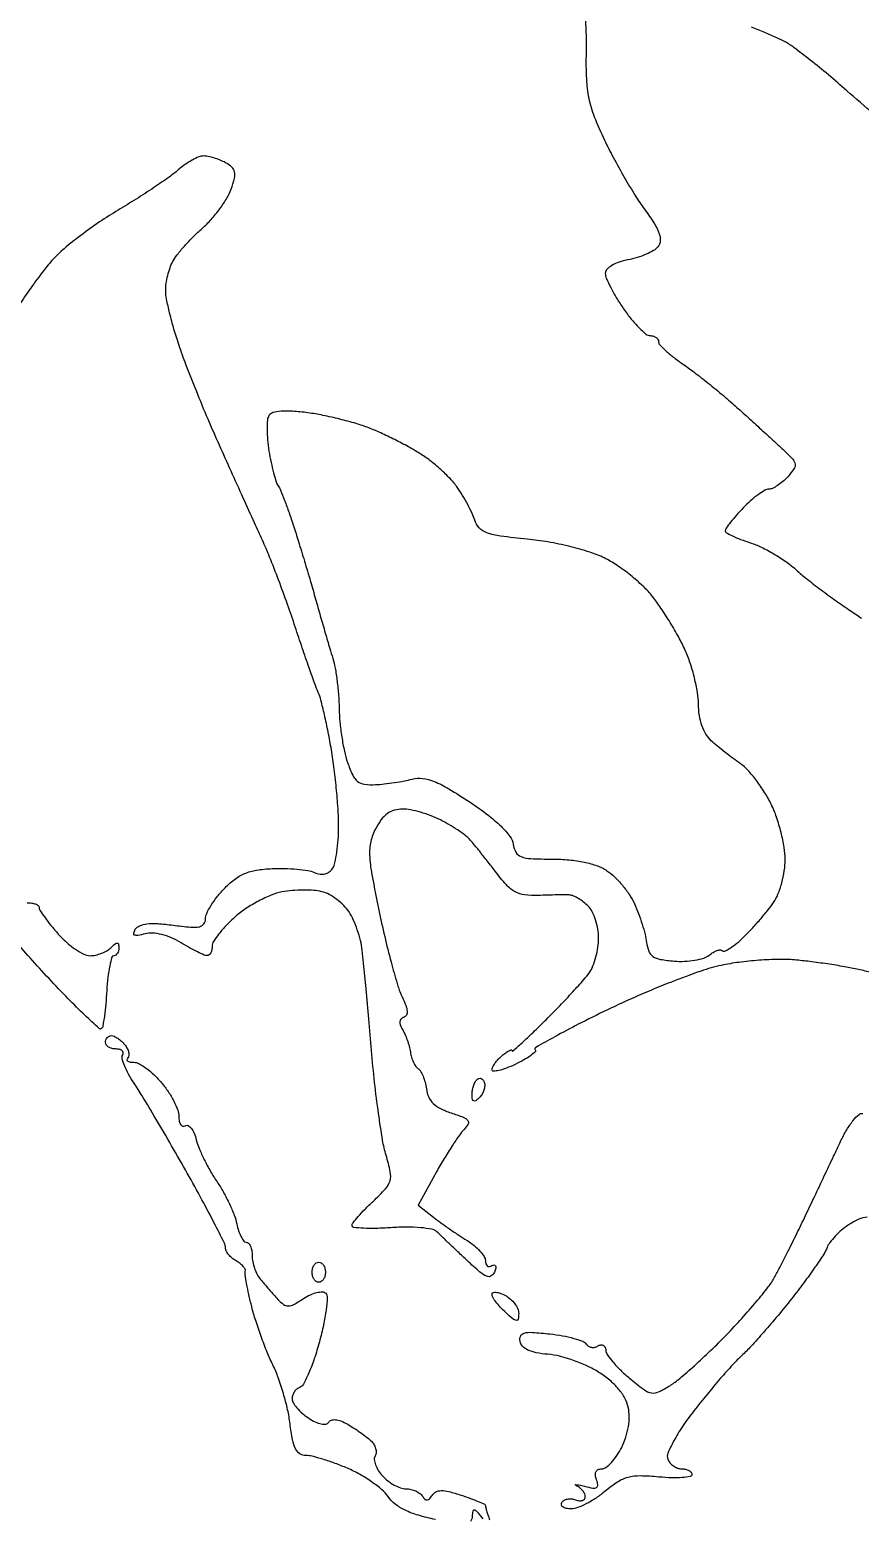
# Model space of a CAD drawing. Extents: x 0 to 102, y 0 to 135.
# Drawn here: x 62.23 to 72.78, y 17.15 to 36.03 of the extents above; entities that cross this region are included whole.
import ezdxf

# ---------------------------------------------------------------- set-up
doc = ezdxf.new("R2010")
doc.units = 0
doc.header["$MEASUREMENT"] = 0

msp = doc.modelspace()

# ---------------------------------------------------------------- linework, layer by layer
for points in [[(38.721393, 0.03235, -0.000006), (40.12148, 0.046691, -0.000009), (41.328361, 0.059018, -0.000002), (42.381032, 0.069746, -0.000306)], [(69.279793, 36.276685, -0.011153), (69.295635, 35.998884, -0.014414), (69.297125, 35.7435, 0.016936), (69.300749, 35.410308, 0.04057), (69.331741, 35.165329, 0.041348), (69.40146, 34.93134, 0.01821), (69.529902, 34.634725, 0.011729), (69.643426, 34.410417, 0.008236), (69.781197, 34.163217, 0.008316), (69.920999, 33.930811, 0.017183), (70.039368, 33.754995, -0.014942), (70.164308, 33.571202, -0.055939), (70.22562, 33.446002, -0.101698), (70.238715, 33.3537, -0.15906), (70.209417, 33.279758, -0.087728), (70.154179, 33.232942, -0.029188), (70.05924, 33.184752, -0.02802), (69.945721, 33.14263, -0.028468), (69.828799, 33.113724, 0.035745), (69.717109, 33.084381, 0.051617), (69.624434, 33.04171, 0.064134), (69.561371, 32.992489, 0.1975), (69.5412, 32.943414, 0.102361), (69.554569, 32.878794, 0.016681), (69.609541, 32.762444, 0.01778), (69.684777, 32.628034, 0.01483), (69.77385, 32.49074, 0.019307), (69.870674, 32.361717, 0.025341), (69.969223, 32.252272, 0.024409), (70.057756, 32.171716, 0.166282), (70.11225, 32.151211, -0.067272), (70.152672, 32.144493, -0.082096), (70.186936, 32.127394, -0.096277), (70.20988, 32.102872, -0.140969), (70.218, 32.074642, 0.192219), (70.233808, 32.035042, 0.017459), (70.311192, 31.959058, 0.020643), (70.413723, 31.872684, 0.014664), (70.53525, 31.784176, -0.013255), (70.683779, 31.676641, -0.006147), (70.871138, 31.529587, -0.006085), (71.064268, 31.370217, -0.008432), (71.2332, 31.222367, -0.000657), (71.393112, 31.077194, -0.000587), (71.558782, 30.92604, -0.000588), (71.707324, 30.789872, -0.001831), (71.806963, 30.697642, -0.01741), (71.920371, 30.584261, -0.151837), (71.950935, 30.520881, -0.192237), (71.936293, 30.458871, -0.03097), (71.857301, 30.359909, -0.031011), (71.795459, 30.299554, -0.032804), (71.727726, 30.248527, -0.034761), (71.663965, 30.212815, -0.110717), (71.616616, 30.2022, 0.134459), (71.56503, 30.188072, 0.023901), (71.480654, 30.132499, 0.024335), (71.385545, 30.055765, 0.019822), (71.291328, 29.964921, 0.010227), (71.204243, 29.870221, 0.014367), (71.130778, 29.781991, 0.010564), (71.074013, 29.706459, 0.157113), (71.064, 29.675382, 0.269104), (71.078654, 29.650126, 0.017192), (71.157192, 29.608747, 0.021442), (71.259673, 29.564491, 0.014), (71.38125, 29.521926, -0.03435), (71.521156, 29.466459, -0.020355), (71.679862, 29.382453, -0.020313), (71.832094, 29.285273, -0.032689), (71.9523, 29.189229, 0.015947), (72.079141, 29.080736, 0.006747), (72.255802, 28.943003, 0.006668), (72.448565, 28.800863, 0.008661), (72.6291, 28.676098, -0.003294), (72.794223, 28.564583, -0.004602)], [(72.951405, 34.963208, -0.004082), (72.60795, 35.260774, 0.006201), (72.373812, 35.461898, 0.006868), (72.142518, 35.650301, 0.006419), (71.941048, 35.80569, 0.034929), (71.8254, 35.880523, 0.020359), (71.718238, 35.93412, 0.00777), (71.564993, 36.000274, 0.00768), (71.396128, 36.067059, 0.00934)], [(72.926336, 24.063461, 0.013432), (72.756, 24.105305, 0.010711), (72.579213, 24.139782, 0.005802), (72.360454, 24.17499, 0.005777), (72.13685, 24.205684, 0.009081), (71.944061, 24.226333, 0.026713), (71.743085, 24.233395, 0.013962), (71.492811, 24.221823, 0.013847), (71.236093, 24.195592, 0.020583), (71.013461, 24.157221, 0.030923), (70.758266, 24.085587, 0.009351), (70.380653, 23.945951, 0.009329), (69.962192, 23.773182, 0.010023), (69.560452, 23.588812, 0.005102), (69.197809, 23.408913, 0.008743), (68.899609, 23.250548, 0.00323), (68.653645, 23.112274, 0.4947), (68.64994, 23.08466, -0.420342), (68.64968, 23.059746, -0.033536), (68.593737, 23.012867, -0.029781), (68.508122, 22.957884, -0.016593), (68.398038, 22.900831, -0.019022), (68.284835, 22.852042, -0.035751), (68.189667, 22.822872, -0.048613), (68.122449, 22.814167, -0.423514), (68.103, 22.83301, -0.119285), (68.111505, 22.868154, -0.036002), (68.140277, 22.915413, -0.033806), (68.181335, 22.965524, -0.031025), (68.2299, 23.0112, -0.017868), (68.278634, 23.048788, -0.037389), (68.319523, 23.073662, -0.06451), (68.347318, 23.083586, -0.478405), (68.3568, 23.075945, 0.645279), (68.368041, 23.070861, 0.003536), (68.483879, 23.174209, 0.007898), (68.623446, 23.304578, 0.004408), (68.78941, 23.467436, 0.00519), (68.963634, 23.64509, 0.005632), (69.129395, 23.8216, 0.005318), (69.268055, 23.975888, 0.027212), (69.33931, 24.066374, 0.058725), (69.384323, 24.149691, 0.029116), (69.422146, 24.263904, 0.028425), (69.447999, 24.388401, 0.036996), (69.4566, 24.504481, 0.043062), (69.446798, 24.618082, 0.036424), (69.417548, 24.735092, 0.037973), (69.374668, 24.838326, 0.079115), (69.323657, 24.908657, 0.030704), (69.265431, 24.96014, 0.029338), (69.200477, 25.004956, 0.030646), (69.138466, 25.037558, 0.085389), (69.091007, 25.049797, 0.020035), (69.034346, 25.052176, 0.003854), (68.931566, 25.051579, 0.004098), (68.811581, 25.048973, 0.003768), (68.688244, 25.044353, -0.041886), (68.516917, 25.050993, -0.098303), (68.395799, 25.09092, -0.08066), (68.285006, 25.179672, -0.02187), (68.14141, 25.353406, 0.003597), (68.041347, 25.483899, 0.003928), (67.942276, 25.60915, 0.003683), (67.855872, 25.715032, 0.019412), (67.80583, 25.77088, 0.044274), (67.753198, 25.81638, 0.012156), (67.662677, 25.878317, 0.012186), (67.556218, 25.943789, 0.012439), (67.447415, 26.00353, 0.027853), (67.329694, 26.05632, 0.021564), (67.196396, 26.100901, 0.022013), (67.068012, 26.13172, 0.047932), (66.967274, 26.1414, 0.07063), (66.86293, 26.126586, 0.085792), (66.774254, 26.083398, 0.075488), (66.697125, 26.007846, 0.041971), (66.626929, 25.896165, 0.061331), (66.564626, 25.727964, 0.069257), (66.548479, 25.55658, 0.035346), (66.576993, 25.309762, 0.005234), (66.674804, 24.817515, 0.00675), (66.749932, 24.481733, 0.007657), (66.831212, 24.16199, 0.00705), (66.908152, 23.892744, 0.041537), (66.961947, 23.756267, -0.022548), (67.008489, 23.650175, -0.073338), (67.025344, 23.57547, -0.139566), (67.015282, 23.526297, -0.194877), (66.981522, 23.497474, 0.12667), (66.948137, 23.475898, 0.160086), (66.932979, 23.442635, 0.116287), (66.938405, 23.398177, 0.051139), (66.964624, 23.344607, -0.0354), (66.995611, 23.286032, -0.018926), (67.025845, 23.209887, -0.018752), (67.050958, 23.129449, -0.027729), (67.066339, 23.057172, 0.03562), (67.081644, 22.990438, 0.035948), (67.106232, 22.926764, 0.038353), (67.135796, 22.874774, 0.105586), (67.166007, 22.845672, -0.124614), (67.196492, 22.814017, -0.034014), (67.226942, 22.751076, -0.032181), (67.252818, 22.672533, -0.028633), (67.269621, 22.5882, 0.072798), (67.29987, 22.48486, 0.093072), (67.357048, 22.404036, 0.077778), (67.44835, 22.339646, 0.03661), (67.58244, 22.285183, -0.013966), (67.738321, 22.229945, -0.135371), (67.794143, 22.188591, -0.299443), (67.798042, 22.14127, -0.069031), (67.74798, 22.073683, 0.041234), (67.688264, 22.001762, 0.008596), (67.596489, 21.865678, 0.008968), (67.495228, 21.70352, 0.008365), (67.397407, 21.534068), (67.164434, 21.114436), (67.358767, 20.961106, 0.009866), (67.449907, 20.89207, 0.005372), (67.564356, 20.810743, 0.00535), (67.682543, 20.730518, 0.008454), (67.78575, 20.664548, -0.032683), (67.87479, 20.601359, -0.038101), (67.950059, 20.530007, -0.041586), (68.002757, 20.461089, -0.143393), (68.0184, 20.407667, 0.078414), (68.024647, 20.368078, 0.15628), (68.042967, 20.342583, 0.185216), (68.070203, 20.335004, 0.115178), (68.102031, 20.345701, -0.116589), (68.130607, 20.355217, -0.332222), (68.147412, 20.344863, -0.151825), (68.149746, 20.314102, -0.03522), (68.134434, 20.263889, -0.166732), (68.092729, 20.214056, -0.239005), (68.03633, 20.209856, -0.079526), (67.948562, 20.264102, -0.011129), (67.78974, 20.407545, -0.000297), (67.670623, 20.520175, -0.000327), (67.555389, 20.629407, -0.000304), (67.457032, 20.722875, -0.00166), (67.40405, 20.773622, 0.14644), (67.339223, 20.807072, 0.023681), (67.19705, 20.826845, 0.023808), (67.018831, 20.834555, 0.01696), (66.819113, 20.826903, -0.011534), (66.630193, 20.817612, -0.019289), (66.471135, 20.8196, -0.014082), (66.346702, 20.829481, -0.383096), (66.3264, 20.85209, -0.166952), (66.338523, 20.887385, -0.01216), (66.404602, 20.968099, -0.01593), (66.490638, 21.061909, -0.011345), (66.592619, 21.161601, 0.018873), (66.751863, 21.322029, 0.117559), (66.807992, 21.422396, 0.121571), (66.811836, 21.535726, 0.020766), (66.758151, 21.746352, -0.031569), (66.713971, 21.936773, -0.006606), (66.662217, 22.275432, -0.006905), (66.6127, 22.67069, -0.006483), (66.572956, 23.075558, 0.000835), (66.538172, 23.476413, 0.000955), (66.503541, 23.859584, 0.000861), (66.472975, 24.184608, 0.005438), (66.455321, 24.349958, 0.031795), (66.432913, 24.472535, 0.021655), (66.39269, 24.608477, 0.021875), (66.342232, 24.736767, 0.040415), (66.288627, 24.835064, 0.051303), (66.222027, 24.916994, 0.036322), (66.132318, 24.994588, 0.036811), (66.034606, 25.056794, 0.061934), (65.944074, 25.091868, 0.043068), (65.842163, 25.108295, 0.019829), (65.707718, 25.11288, 0.019469), (65.565033, 25.106526, 0.025508), (65.435735, 25.089038, 0.050489), (65.300719, 25.049285, 0.025236), (65.139282, 24.973738, 0.024764), (64.978534, 24.877889, 0.033348), (64.844091, 24.774863, 0.020901), (64.731419, 24.667274, 0.02582), (64.636248, 24.557672, 0.025655), (64.567479, 24.45972, 0.141131), (64.5498, 24.398336, -0.051761), (64.545111, 24.353158, -0.071908), (64.531162, 24.314995, -0.092176), (64.510565, 24.289413, -0.180451), (64.48635, 24.280516, -0.103527), (64.448241, 24.288691, -0.01025), (64.363027, 24.328612, -0.012576), (64.26262, 24.381368, -0.009661), (64.155628, 24.443804, 0.03517), (64.033295, 24.507065, 0.041073), (63.909393, 24.548791, 0.045454), (63.794165, 24.56643, 0.079373), (63.698249, 24.557061, -0.019492), (63.607655, 24.537107, -0.154712), (63.565637, 24.542565, -0.362653), (63.554097, 24.567151, -0.074287), (63.574511, 24.614735, -0.159569), (63.628911, 24.660625, -0.06875), (63.722009, 24.684099, -0.044497), (63.858788, 24.686942, -0.015933), (64.05304, 24.667447, 0.010562), (64.276272, 24.64262, 0.070294), (64.387795, 24.648282, 0.183727), (64.44337, 24.682699, 0.164694), (64.4652, 24.747174, -0.109797), (64.480248, 24.814876, -0.028494), (64.533541, 24.913737, -0.027572), (64.608803, 25.022224, -0.025051), (64.69785, 25.125461, -0.037512), (64.831787, 25.246288, -0.064553), (64.96121, 25.32213, -0.060547), (65.111478, 25.365372, -0.029149), (65.3112, 25.385606, -0.016879), (65.468436, 25.38701, -0.01667), (65.626067, 25.377831, -0.016788), (65.76331, 25.360576, -0.059535), (65.848488, 25.336305, 0.059633), (65.920463, 25.315813, 0.095658), (65.984075, 25.317879, 0.106724), (66.037497, 25.342759, 0.089695), (66.079843, 25.388822, 0.087836), (66.108927, 25.459728, 0.017962), (66.133027, 25.593606, 0.018402), (66.149918, 25.753279, 0.016366), (66.155905, 25.920146, 0.016801), (66.149875, 26.118006, 0.007617), (66.129342, 26.376399, 0.007532), (66.099394, 26.648558, 0.010238), (66.063659, 26.893046, 0.007113), (66.02245, 27.119716, 0.007825), (65.975989, 27.338004, 0.007366), (65.93067, 27.523118, 0.038829), (65.896564, 27.6219, -0.015939), (65.855939, 27.72415, -0.00229), (65.780543, 27.936121, -0.002598), (65.693789, 28.187787, -0.002217), (65.604883, 28.45399, 0.006329), (65.506821, 28.739762, 0.004811), (65.392394, 29.050498, 0.004865), (65.27942, 29.339892, 0.011335), (65.187826, 29.55379, -0.000476), (65.08788, 29.773858, -0.00017), (64.945651, 30.088109, -0.000169), (64.789856, 30.432954, -0.000199), (64.642747, 30.759215, -0.005356), (64.497949, 31.090112, -0.004305), (64.349099, 31.448996, -0.004352), (64.217274, 31.783061, -0.011085), (64.129178, 32.028215, -0.010244), (64.064937, 32.234194, -0.010771), (64.010328, 32.439231, -0.010472), (63.970795, 32.617858, -0.046596), (63.95968, 32.724612, -0.03901), (63.965592, 32.812237, -0.023896), (63.985478, 32.913924, -0.023889), (64.014998, 33.013326, -0.038756), (64.050424, 33.093968, -0.044084), (64.104953, 33.177285, -0.014824), (64.198335, 33.28877, -0.014618), (64.309462, 33.406596, -0.016223), (64.423601, 33.513564, 0.02999), (64.537356, 33.626209, 0.02335), (64.647314, 33.761175, 0.023875), (64.738152, 33.897074, 0.051557), (64.791493, 34.010834, 0.023336), (64.832831, 34.149986, 0.113399), (64.834161, 34.231747, 0.15897), (64.799723, 34.291221, 0.059879), (64.719978, 34.347076, 0.02691), (64.650318, 34.379666, 0.021809), (64.572538, 34.407195, 0.022331), (64.498421, 34.426271, 0.051859), (64.441406, 34.4322, 0.097374), (64.381872, 34.420495, 0.02848), (64.29728, 34.38013, 0.02744), (64.205203, 34.322783, 0.026305), (64.118595, 34.254941, -0.025429), (64.004548, 34.165282, -0.006447), (63.810354, 34.031713, -0.006558), (63.58426, 33.884714, -0.006589), (63.354742, 33.743932, 0.015034), (63.120854, 33.594977, 0.012566), (62.881632, 33.423367, 0.012755), (62.670717, 33.255263, 0.033528), (62.531321, 33.121317, 0.021302), (62.408059, 32.973692, 0.008413), (62.250824, 32.760861, 0.008309), (62.088442, 32.524947, 0.010297)], [(62.20215, 24.950321, -0.040946), (62.258937, 24.948232, -0.061208), (62.307107, 24.9364, -0.081395), (62.340011, 24.917316, -0.218768), (62.351551, 24.89355, 0.140777), (62.363237, 24.855908, 0.010894), (62.423722, 24.767972, 0.014223), (62.502379, 24.665091, 0.010364), (62.595342, 24.55515, 0.030237), (62.700085, 24.449924, 0.03264), (62.814237, 24.360967, 0.03458), (62.921307, 24.298578, 0.11512), (63.000071, 24.2802, 0.0534), (63.069651, 24.287652, 0.038509), (63.144509, 24.310021, 0.039111), (63.213196, 24.342824, 0.065513), (63.26388, 24.38172, -0.018208), (63.316448, 24.430593, -0.180052), (63.34425, 24.44094, -0.354955), (63.360644, 24.427624, -0.051663), (63.3654, 24.38172, -0.060612), (63.360676, 24.342897, -0.079259), (63.346762, 24.310017, -0.097251), (63.32615, 24.287999, -0.157336), (63.30195, 24.280184, 0.337021), (63.275734, 24.260238, 0.017382), (63.249322, 24.150176, 0.021767), (63.226668, 24.007275, 0.013412), (63.211892, 23.837626, -0.007785), (63.198828, 23.665201, -0.01128), (63.181494, 23.513475, -0.007089), (63.162475, 23.388047, -0.156441), (63.145773, 23.355573, -0.402335), (63.115538, 23.354958, -0.003585), (62.933478, 23.525191, -0.009499), (62.722083, 23.733485, -0.005692), (62.478551, 23.988481, -0.006519), (62.237727, 24.253296, -0.009627), (62.03402, 24.49237, -0.005377)], [(67.385231, 17.122118, -0.021589), (67.167525, 17.176094, -0.041221), (66.999527, 17.240983, -0.051794), (66.873216, 17.319207, -0.075848), (66.783166, 17.413685, 0.063587), (66.704073, 17.50083, 0.024546), (66.574643, 17.600807, 0.023827), (66.422007, 17.696711, 0.027102), (66.267221, 17.773235, 0.01299), (66.111531, 17.835235, 0.013874), (65.956185, 17.887623, 0.013543), (65.820533, 17.925227, 0.060909), (65.73897, 17.9352, -0.148986), (65.664045, 17.958032, -0.130189), (65.609838, 18.019803, -0.068336), (65.570663, 18.136104, -0.016547), (65.539193, 18.33705, 0.025007), (65.50805, 18.516046, 0.015551), (65.454614, 18.722421, 0.015594), (65.389038, 18.923228, 0.027085), (65.320602, 19.08465, -0.017017), (65.248629, 19.245335, -0.009688), (65.172089, 19.444022, -0.009666), (65.102693, 19.647282, -0.015751), (65.052648, 19.822522, -0.007049), (65.016066, 19.976969, -0.009747), (64.987916, 20.116561, -0.006729), (64.968331, 20.233431, -0.1097), (64.970936, 20.272867, 0.195876), (64.968097, 20.300492, 0.058161), (64.943456, 20.336094, 0.048663), (64.903711, 20.373263, 0.036134), (64.85348, 20.406349, -0.046094), (64.802034, 20.441721, -0.047496), (64.758504, 20.485599, -0.052163), (64.728616, 20.530991, -0.120082), (64.719, 20.570454, 0.115692), (64.704712, 20.631376, 0.002944), (64.576736, 20.885444, 0.00613), (64.42028, 21.182511, 0.004126), (64.234698, 21.518, 0.002428), (64.035253, 21.867651, 0.002583), (63.836468, 22.208169, 0.002457), (63.662463, 22.499456, 0.011944), (63.559104, 22.661679, -0.021712), (63.489203, 22.776268, -0.030138), (63.437541, 22.884851, -0.030437), (63.407191, 22.975532, -0.206797), (63.413898, 23.021229, 0.165502), (63.420381, 23.04948, 0.190467), (63.407704, 23.073895, 0.122623), (63.375311, 23.090408, 0.056913), (63.328093, 23.0958, -0.062283), (63.277662, 23.102106, -0.080552), (63.234944, 23.120651, -0.097988), (63.206354, 23.148135, -0.153634), (63.1962, 23.1804, -0.086481), (63.20183, 23.212704, -0.094078), (63.218008, 23.240149, -0.100249), (63.242121, 23.258505, -0.113195), (63.270441, 23.265, -0.110009), (63.305479, 23.257197, -0.038704), (63.350553, 23.231649, -0.036176), (63.397371, 23.194911, -0.035119), (63.438907, 23.151466, -0.050768), (63.470836, 23.10391, -0.066538), (63.489102, 23.054931, -0.082297), (63.49167, 23.012058, -0.171918), (63.477466, 22.982266, 0.189633), (63.468339, 22.9613, 0.251509), (63.477362, 22.942952, 0.11557), (63.507757, 22.930427, 0.040205), (63.55528, 22.9266, -0.126758), (63.621093, 22.909643, -0.032937), (63.713887, 22.85014, -0.031324), (63.814127, 22.765936, -0.027504), (63.90778, 22.666309, -0.028459), (63.991603, 22.554336, -0.028184), (64.062463, 22.433216, -0.029373), (64.112041, 22.320465, -0.089119), (64.1268, 22.238316, 0.048308), (64.132678, 22.177624, 0.105162), (64.150923, 22.134785, 0.182174), (64.177866, 22.116423, 0.20047), (64.20892, 22.121367, -0.267127), (64.244739, 22.122496, -0.105013), (64.283907, 22.089518, -0.066797), (64.320779, 22.026345, -0.037275), (64.348878, 21.941675, 0.037545), (64.385273, 21.832199, 0.015598), (64.449881, 21.69028, 0.015329), (64.528854, 21.541885, 0.019133), (64.611501, 21.409465, -0.021676), (64.693319, 21.276879, -0.017494), (64.7698, 21.128003, -0.017837), (64.830751, 20.985397, -0.042735), (64.862818, 20.87505, 0.028796), (64.886043, 20.785947, 0.041408), (64.917426, 20.710741, 0.048096), (64.951749, 20.657686, 0.228998), (64.983375, 20.6424, -0.215541), (65.011693, 20.629598, -0.079372), (65.035655, 20.591649, -0.060364), (65.051976, 20.535779, -0.040931), (65.0574, 20.469629, 0.051045), (65.065116, 20.394245, 0.03399), (65.088464, 20.31052, 0.034167), (65.122633, 20.231519, 0.055226), (65.16315, 20.170593, 0.003101), (65.211959, 20.113045, 0.001761), (65.271699, 20.04398, 0.001758), (65.332372, 19.974827, 0.002902), (65.384179, 19.916878, 0.050304), (65.455805, 19.852134, 0.168461), (65.515394, 19.833657, 0.118018), (65.586716, 19.853248, 0.019257), (65.710473, 19.92769, -0.036673), (65.796398, 19.975384, -0.049948), (65.880084, 20.004386, -0.060372), (65.949821, 20.012313, -0.199302), (65.991554, 19.994626, -0.212476), (66.011862, 19.940305, -0.016967), (65.996991, 19.784066, -0.020619), (65.964024, 19.592087, -0.014264), (65.911672, 19.377987, -0.014191), (65.847071, 19.166703, -0.020151), (65.776877, 18.983229, -0.016707), (65.709315, 18.839386, -0.196607), (65.663362, 18.799887, 0.091889), (65.625767, 18.779104, 0.070039), (65.593894, 18.744383, 0.068822), (65.572371, 18.701525, 0.082176), (65.565, 18.65698, 0.133906), (65.579077, 18.605358, 0.041938), (65.625832, 18.539349, 0.038499), (65.692838, 18.471218, 0.034195), (65.772088, 18.41117, 0.032325), (65.859492, 18.361657, 0.061359), (65.935936, 18.335625, 0.089921), (65.994604, 18.334082, 0.219465), (66.02981, 18.357408, -0.177832), (66.063653, 18.383959, -0.10222), (66.115822, 18.389695, -0.070327), (66.183817, 18.373442, -0.035375), (66.263601, 18.335318, -0.013862), (66.342096, 18.287814, -0.010158), (66.426565, 18.230982, -0.01028), (66.5044, 18.173857, -0.02233), (66.561173, 18.126199, -0.063899), (66.60073, 18.079251, -0.070709), (66.625534, 18.025363, -0.080226), (66.632379, 17.973039, -0.131639), (66.619606, 17.930518, 0.164041), (66.608796, 17.88401, 0.062895), (66.623632, 17.818409, 0.053493), (66.659314, 17.745463, 0.043464), (66.711924, 17.676069, 0.044832), (66.779827, 17.613364, 0.038827), (66.861045, 17.560337, 0.040708), (66.942766, 17.523899, 0.084715), (67.011319, 17.5122, -0.055756), (67.073408, 17.505255, -0.049656), (67.135029, 17.484696, -0.052613), (67.187108, 17.454434, -0.096727), (67.220282, 17.418568, 0.063359), (67.250606, 17.381078, 0.214455), (67.27957, 17.37078, 0.187993), (67.309249, 17.38521, 0.048294), (67.342123, 17.428446, -0.13401), (67.390033, 17.473149, -0.119991), (67.456117, 17.489708, -0.065518), (67.554678, 17.477406, -0.01594), (67.712248, 17.430917, -0.007948), (67.829605, 17.390107, -0.01265), (67.928468, 17.351093, -0.006517), (68.00898, 17.315697, -0.293943), (68.0184, 17.301058, 0.065922), (68.020835, 17.282669, 0.005218), (68.034169, 17.235182, 0.00701), (68.051522, 17.178725, 0.005312), (68.072081, 17.117269, -0.007448)], [(72.866229, 20.961319, 0.090794), (72.759726, 20.934007, 0.036996), (72.628421, 20.861235, 0.03065), (72.54044, 20.795548, 0.027648), (72.457897, 20.717427, 0.0287), (72.39181, 20.639005, 0.074072), (72.356731, 20.574021, -0.058042), (72.315505, 20.491449, -0.007122), (72.202484, 20.323834, -0.008351), (72.061529, 20.128141, -0.006808), (71.904339, 19.9233, -0.006648), (71.734144, 19.713452, -0.006155), (71.554058, 19.502679, -0.006153), (71.389152, 19.319024, -0.02043), (71.274461, 19.2042, 0.021166), (71.161016, 19.09029, 0.006679), (71.001218, 18.910887, 0.006657), (70.828128, 18.705803, 0.007341), (70.666215, 18.502689, 0.016006), (70.520513, 18.301299, 0.024657), (70.409066, 18.117469, 0.023836), (70.335847, 17.965129, 0.194077), (70.33456, 17.889339, 0.08319), (70.362339, 17.842189, 0.065968), (70.406043, 17.802231, 0.066317), (70.45838, 17.775219, 0.086218), (70.511445, 17.766, -0.053755), (70.561009, 17.760656, -0.073507), (70.602943, 17.744797, -0.09324), (70.631092, 17.721362, -0.174385), (70.641, 17.693819, -0.362746), (70.619149, 17.667663, -0.025766), (70.51776, 17.654682, -0.026865), (70.382314, 17.651689, -0.016045), (70.221459, 17.66195, 0.020378), (69.983654, 17.675052, 0.068629), (69.829389, 17.656021, 0.078219), (69.696999, 17.597547, 0.031879), (69.538168, 17.480331, -0.028109), (69.424872, 17.395394, -0.02801), (69.302632, 17.323592, -0.029175), (69.189065, 17.273318, -0.089846), (69.106716, 17.2584, -0.047511), (69.045963, 17.264186, -0.103444), (69.002965, 17.282166, -0.180876), (68.984381, 17.308715, -0.204375), (68.989016, 17.339305, -0.126981), (69.017487, 17.366616, -0.081026), (69.060812, 17.382445, -0.072258), (69.111996, 17.384716, -0.066719), (69.163209, 17.372554, 0.060969), (69.210742, 17.360689, 0.107084), (69.250919, 17.364336, 0.150479), (69.27731, 17.382492, 0.168952), (69.2874, 17.411499, 0.105015), (69.279601, 17.448222, 0.061416), (69.256336, 17.486928, 0.057389), (69.222089, 17.521648, 0.061844), (69.18165, 17.546669, -0.091907), (69.163742, 17.559288, -0.674016), (69.166639, 17.565907, -0.046697), (69.206123, 17.561099, -0.008194), (69.279048, 17.543956, 0.020219), (69.384439, 17.521841, 0.172136), (69.431296, 17.530103, 0.307802), (69.447103, 17.562156, 0.0569), (69.429753, 17.629337, -0.061029), (69.415453, 17.686653, -0.143513), (69.42252, 17.729761, -0.178436), (69.449992, 17.756403, -0.104609), (69.495359, 17.766, 0.162474), (69.549949, 17.78422, 0.044029), (69.618616, 17.845953, 0.039719), (69.688533, 17.933999, 0.03226), (69.749189, 18.03818, 0.037423), (69.801795, 18.166916, 0.03794), (69.834334, 18.301468, 0.039843), (69.84505, 18.432212, 0.054641), (69.832452, 18.549474, 0.072363), (69.789269, 18.663964, 0.049083), (69.71008, 18.778913, 0.043559), (69.598892, 18.889438, 0.033073), (69.459857, 18.990644, 0.033234), (69.313423, 19.070006, 0.022577), (69.137647, 19.141248, 0.022802), (68.960904, 19.194824, 0.041708), (68.812444, 19.2196, -0.026717), (68.665163, 19.239667, -0.062075), (68.559308, 19.273906, -0.090944), (68.491395, 19.322205, -0.147078), (68.458958, 19.384642, -0.153365), (68.466916, 19.452183, -0.230936), (68.511614, 19.489468, -0.07802), (68.61492, 19.498333, -0.009823), (68.838955, 19.478167, -0.017426), (68.998435, 19.454998, -0.022969), (69.141655, 19.422211, -0.021371), (69.255523, 19.38527, -0.161069), (69.299091, 19.350336, 0.109955), (69.326895, 19.323039, 0.097649), (69.364853, 19.308643, 0.09278), (69.407131, 19.309371, 0.08806), (69.447141, 19.325254, -0.097471), (69.483484, 19.338903, -0.163574), (69.515364, 19.333779, -0.163033), (69.537748, 19.310414, -0.096704), (69.547308, 19.272643, 0.138106), (69.566928, 19.215281, 0.024029), (69.637075, 19.123408, 0.02451), (69.732496, 19.020807, 0.019801), (69.844322, 18.920119, 0.012384), (70.033288, 18.770819, 0.116653), (70.127407, 18.729727, 0.158908), (70.21734, 18.742015, 0.028591), (70.366964, 18.825343, 0.033852), (70.486805, 18.913269, 0.00821), (70.672034, 19.074772, 0.008384), (70.878784, 19.267483, 0.008251), (71.080082, 19.468031, 0.009041), (71.273876, 19.67494, 0.009312), (71.458123, 19.886726, 0.009093), (71.610929, 20.07601, 0.038645), (71.691048, 20.197308, 0.00845), (71.7579, 20.32277, 0.002283), (71.859546, 20.523815, 0.002311), (71.972855, 20.753137, 0.002395), (72.082691, 20.9808, 0.000316), (72.196476, 21.219954, 0.000235), (72.321799, 21.484108, 0.000238), (72.439766, 21.733365, 0.000539), (72.528678, 21.921989, -0.022964), (72.606694, 22.069916, -0.03644), (72.688004, 22.187729, -0.041409), (72.76218, 22.265817, -0.280724), (72.812361, 22.274998, 0.161903)], [(67.990172, 17.1315, 0.010844), (67.915134, 17.221085, 0.155779), (67.879997, 17.24228, 0.424415), (67.858963, 17.228827, 0.044844), (67.851891, 17.164418, -0.164047), (67.828032, 17.098015, -0.205383)]]:
    msp.add_lwpolyline(points, format="xyb")
for points in [[(65.764474, 31.171731, 0.015357), (65.569864, 31.192078, 0.036265), (65.424094, 31.192219, 0.04984), (65.321986, 31.174572, 0.188821), (65.271112, 31.136379, 0.117629), (65.251959, 31.078466, 0.02155), (65.247178, 30.965011, 0.022106), (65.253331, 30.828932, 0.018512), (65.271554, 30.685545, 0.010874), (65.298279, 30.542874, 0.012756), (65.329979, 30.408955, 0.011721), (65.362145, 30.297673, 0.073322), (65.38791, 30.2445, -0.05162), (65.417567, 30.189489, -0.006124), (65.468946, 30.060495, -0.007264), (65.526083, 29.905064, -0.0059), (65.582922, 29.7369, -0.003613), (65.645772, 29.538591, -0.001852), (65.721868, 29.289049, -0.00184), (65.798344, 29.031459, -0.00277), (65.86294, 28.8063, 0.001111), (65.923092, 28.593974, 0.00102), (65.985918, 28.375758, 0.001018), (66.042762, 28.181305, 0.003358), (66.081362, 28.053426, -0.030606), (66.110857, 27.932207, -0.012779), (66.136325, 27.765866, -0.012588), (66.154598, 27.585914, -0.01594), (66.161975, 27.418926, 0.020925), (66.171218, 27.248276, 0.01462), (66.195283, 27.057056, 0.014779), (66.229198, 26.874806, 0.029492), (66.268659, 26.7336, 0.026571), (66.333878, 26.572471, 0.115818), (66.397221, 26.492244, 0.138357), (66.483372, 26.456136, 0.044293), (66.623434, 26.451459, 0.01408), (66.735808, 26.460843, 0.009201), (66.864787, 26.477687, 0.009257), (66.989999, 26.498766, 0.017457), (67.089973, 26.521144, -0.095208), (67.221577, 26.529746, -0.063586), (67.36824, 26.492052, -0.040461), (67.555522, 26.399391, -0.012111), (67.82478, 26.22887, -0.016072), (68.049026, 26.06847, -0.030154), (68.217501, 25.922679, -0.03691), (68.330343, 25.794895, -0.127769), (68.372507, 25.693885, 0.094688), (68.407021, 25.593149, 0.174417), (68.472099, 25.537603, 0.079949), (68.596142, 25.51225, 0.010224), (68.868957, 25.506352, -0.02186), (69.08397, 25.496696, -0.030115), (69.275138, 25.468038, -0.034296), (69.436934, 25.421937, -0.05854), (69.56249, 25.359246, -0.047838), (69.657342, 25.283224, -0.026896), (69.757593, 25.174695, -0.026618), (69.847855, 25.053152, -0.038998), (69.912574, 24.936794, -0.017946), (69.962887, 24.815684, -0.013671), (70.009504, 24.679816, -0.013875), (70.046217, 24.549911, -0.031282), (70.065041, 24.4494, 0.062423), (70.093236, 24.337713, 0.151237), (70.145649, 24.271848, 0.106612), (70.239306, 24.233785, 0.022864), (70.414254, 24.211291, 0.031089), (70.546995, 24.208636, 0.031378), (70.678625, 24.222495, 0.033033), (70.791151, 24.249279, 0.098569), (70.860449, 24.286797, -0.037931), (70.910883, 24.322567, -0.054096), (70.960677, 24.345584, -0.06819), (71.002632, 24.353598, -0.21261), (71.028872, 24.343528, 0.31809), (71.059367, 24.338311, 0.031679), (71.127758, 24.376549, 0.030707), (71.21129, 24.438037, 0.019026), (71.301777, 24.519669, 0.012995), (71.39966, 24.620056, 0.008876), (71.505791, 24.738881, 0.008951), (71.604088, 24.857164, 0.017818), (71.676793, 24.954846, 0.056236), (71.733423, 25.060545, 0.028744), (71.781123, 25.203511, 0.028147), (71.813826, 25.35825, 0.037599), (71.824843, 25.50134, 0.041218), (71.812395, 25.655225, 0.021259), (71.772926, 25.844465, 0.020981), (71.715492, 26.036873, 0.02971), (71.647324, 26.202035, 0.026822), (71.563683, 26.353526, 0.022562), (71.45967, 26.504517, 0.023164), (71.351903, 26.633859, 0.056575), (71.258565, 26.715196, -0.009669), (71.166157, 26.781601, -0.006383), (71.062434, 26.861307, -0.006423), (70.963531, 26.94142, -0.012355), (70.886741, 27.00855, -0.071208), (70.818462, 27.092035, -0.051649), (70.767228, 27.200819, -0.046448), (70.735077, 27.329893, -0.036375), (70.723742, 27.47385, 0.039393), (70.711204, 27.621697, 0.019576), (70.673353, 27.806062, 0.019299), (70.618939, 27.995124, 0.026796), (70.554813, 28.159284, 0.018845), (70.473043, 28.322815, 0.011343), (70.364503, 28.51062, 0.011354), (70.247957, 28.692675, 0.019431), (70.141559, 28.838298, 0.035482), (70.02071, 28.970441, 0.021067), (69.859758, 29.11074, 0.021022), (69.686566, 29.237755, 0.03374), (69.527938, 29.329274, 0.037549), (69.343278, 29.403194, 0.016561), (69.08984, 29.474042, 0.01618), (68.812674, 29.532281, 0.019771), (68.550224, 29.567986, -0.008878), (68.210434, 29.606696, -0.053846), (68.038533, 29.648541, -0.11342), (67.941557, 29.711006, -0.118531), (67.883475, 29.808627, 0.033388), (67.850203, 29.895047, 0.013918), (67.794478, 30.006931, 0.013698), (67.727962, 30.123827, 0.017254), (67.659809, 30.228028, 0.037075), (67.573794, 30.332705, 0.018684), (67.451208, 30.451925, 0.018446), (67.314679, 30.566274, 0.026021), (67.184458, 30.656959, 0.01449), (67.041991, 30.739916, 0.008547), (66.867416, 30.831073, 0.008546), (66.689795, 30.916226, 0.014465), (66.5379, 30.980628, 0.021514), (66.377197, 31.035506, 0.010953), (66.171116, 31.091242, 0.010861), (65.95572, 31.139525, 0.015978)], [(68.005005, 22.670685, -0.099514), (68.010482, 22.626516, -0.059262), (68.000262, 22.574327, -0.055968), (67.976897, 22.522509, -0.062578), (67.943317, 22.479277, -0.034004), (67.897628, 22.439413, -0.258294), (67.87035, 22.435461, -0.271978), (67.853506, 22.456373, -0.036751), (67.8492, 22.51488, -0.041901), (67.853749, 22.569071, -0.036082), (67.867321, 22.624615, -0.037708), (67.887212, 22.673401, -0.080892), (67.910888, 22.706288, -0.120996), (67.936927, 22.722059, -0.167901), (67.963981, 22.721275, -0.142612), (67.987976, 22.703224, -0.080367)], [(65.9034, 20.3886, -0.148195), (65.935663, 20.378823, -0.098894), (65.963149, 20.351323, -0.082425), (65.981681, 20.310214, -0.064853), (65.988, 20.2617, -0.064853), (65.981681, 20.213186, -0.082425), (65.963149, 20.172077, -0.098894), (65.935663, 20.144577, -0.148195), (65.9034, 20.1348, -0.148195), (65.871137, 20.144577, -0.098894), (65.843651, 20.172077, -0.082425), (65.825119, 20.213186, -0.064853), (65.8188, 20.2617, -0.064853), (65.825119, 20.310214, -0.082425), (65.843651, 20.351323, -0.098894), (65.871137, 20.378823, -0.148195)], [(68.2722, 19.9656, -0.057206), (68.336913, 19.920785, -0.052932), (68.391697, 19.861393, -0.056669), (68.429024, 19.79711, -0.103584), (68.4414, 19.738012, -0.042941), (68.435308, 19.667203, -0.391878), (68.412803, 19.650017, -0.151939), (68.372101, 19.667052, -0.009405), (68.2722, 19.7541, -0.022251), (68.207426, 19.818186, -0.026744), (68.152703, 19.884118, -0.027023), (68.113417, 19.943398, -0.133593), (68.103, 19.981688, -0.305223), (68.116971, 20.002443, -0.12074), (68.152703, 20.007679, -0.066442), (68.207274, 19.995046, -0.032816)]]:
    msp.add_lwpolyline(points, format="xyb", close=True)

doc.saveas('drawing.dxf')
